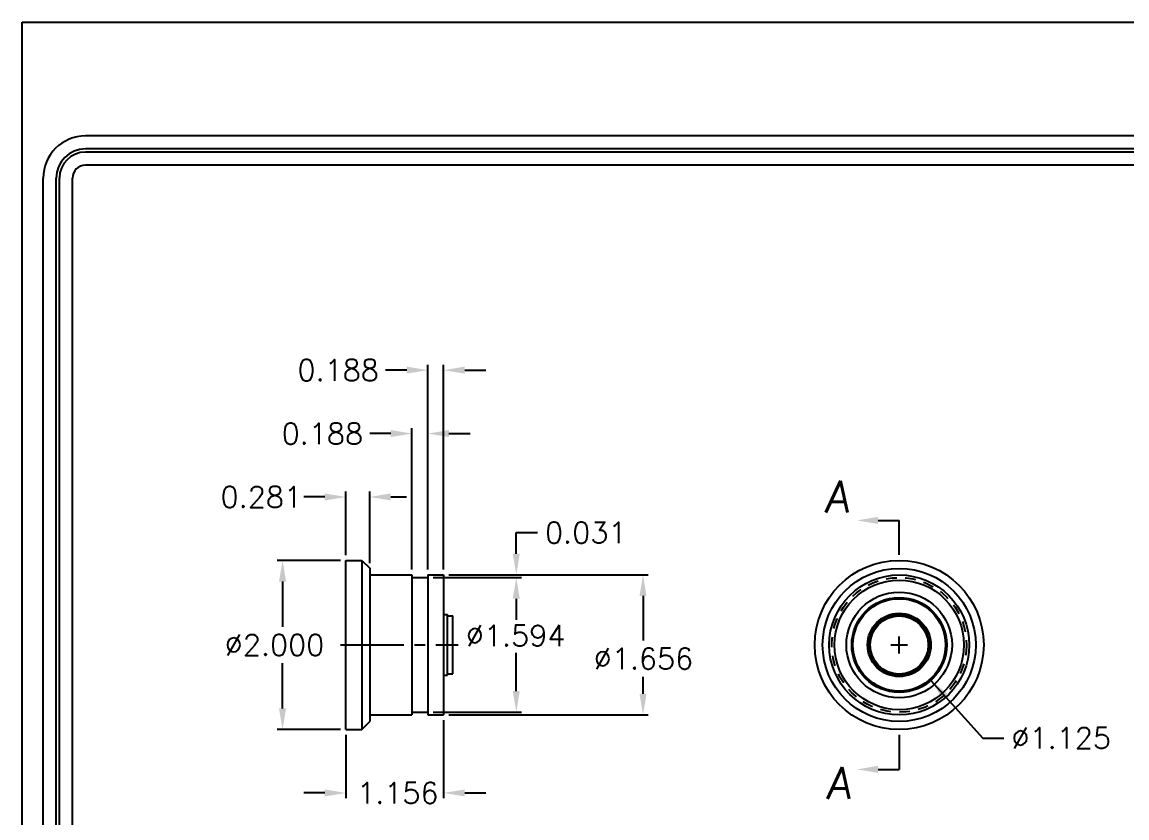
# Model space of a CAD drawing. Extents: x 0 to 22, y 0 to 17.
# Drawn here: x 0 to 13.07, y 7.59 to 17 of the extents above; entities that cross this region are included whole.
import ezdxf

# ---------------------------------------------------------------- set-up
doc = ezdxf.new("R2010")
doc.units = 0
doc.linetypes.add('CENTER2', pattern=[1.125, 0.75, -0.125, 0.125, -0.125])
doc.linetypes.add('HIDDEN2', pattern=[0.1875, 0.125, -0.0625])
doc.layers.get('0').update_dxf_attribs({"linetype": 'CONTINUOUS'})
for name, color, linetype in [('BODY_-_RESTRAINING_BOLT', 7, 'CONTINUOUS'), ('DIMENSIONS', 1, 'CONTINUOUS'), ('FORM', 5, 'CONTINUOUS')]:
    doc.layers.add(name, color=color, linetype=linetype)
doc.styles.get("Standard").update_dxf_attribs({"font": 'simplex.shx'})

msp = doc.modelspace()

# ---------------------------------------------------------------- linework, layer by layer
for p, q in [((0, 0), (0, 17)), ((0, 17), (22, 17))]:
    msp.add_line(p, q)
at = {"layer": 'BODY_-_RESTRAINING_BOLT'}
for p, q in [((3.832, 8.633), (3.832, 10.633)), ((3.832, 10.633), (4.019, 10.633)), ((4.019, 10.633), (4.019, 8.633)), ((4.019, 10.633), (4.113, 10.54)), ((4.113, 10.54), (4.113, 8.727)), ((4.113, 10.462), (4.613, 10.462)), ((4.613, 10.462), (4.613, 8.805)), ((4.801, 10.462), (4.801, 8.805)), ((4.801, 10.462), (4.988, 10.462)), ((4.988, 10.462), (4.988, 8.805)), ((4.613, 10.43), (4.801, 10.43)), ((4.988, 9.993), (5.035, 9.993)), ((5.035, 9.274), (5.035, 9.993)), ((5.035, 9.977), (5.098, 9.977)), ((5.098, 9.29), (5.098, 9.977)), ((10.379, 9.533), (10.379, 9.734)), ((10.279, 9.633), (10.479, 9.633)), ((5.035, 9.29), (5.098, 9.29)), ((4.988, 9.274), (5.035, 9.274)), ((4.113, 8.805), (4.613, 8.805)), ((4.613, 8.837), (4.801, 8.837)), ((4.801, 8.805), (4.988, 8.805)), ((3.832, 8.633), (4.019, 8.633)), ((4.019, 8.633), (4.113, 8.727))]:
    msp.add_line(p, q, dxfattribs=at)
at = {"layer": 'BODY_-_RESTRAINING_BOLT', "linetype": 'CENTER2'}
msp.add_line((3.769, 9.633), (5.16, 9.633), dxfattribs=at)
at = {"layer": 'BODY_-_RESTRAINING_BOLT'}
for radius in [1, 0.906, 0.828, 0.766, 0.625, 0.562, 0.547, 0.375, 0.359, 0.344]:
    msp.add_circle((10.379, 9.633), radius, dxfattribs=at)
at = {"layer": 'BODY_-_RESTRAINING_BOLT', "linetype": 'HIDDEN2'}
msp.add_circle((10.379, 9.633), 0.797, dxfattribs=at)
at = {"layer": 'DIMENSIONS'}
for p, q in [((4.801, 10.524), (4.801, 12.946)), ((4.988, 10.524), (4.988, 12.946)), ((4.551, 12.883), (4.301, 12.883)), ((5.238, 12.883), (5.488, 12.883)), ((4.613, 10.524), (4.613, 12.196)), ((4.801, 10.524), (4.801, 12.196)), ((4.363, 12.133), (4.113, 12.133)), ((5.051, 12.133), (5.301, 12.133)), ((3.582, 11.383), (3.332, 11.383)), ((3.832, 10.696), (3.832, 11.446)), ((4.113, 10.602), (4.113, 11.446)), ((4.363, 11.383), (4.547, 11.383)), ((10.129, 11.106), (10.379, 11.106)), ((10.379, 10.697), (10.379, 11.106)), ((5.848, 10.712), (5.848, 10.962)), ((5.848, 10.962), (6.098, 10.962)), ((3.769, 10.633), (3.019, 10.633)), ((5.051, 10.462), (7.41, 10.462)), ((5.051, 10.462), (5.91, 10.462)), ((3.082, 10.383), (3.082, 9.848)), ((4.863, 10.43), (5.91, 10.43)), ((4.863, 10.43), (5.91, 10.43)), ((7.348, 10.212), (7.348, 9.685)), ((5.848, 10.18), (5.848, 9.971)), ((5.848, 10.18), (5.848, 9.93)), ((3.082, 8.883), (3.082, 9.418)), ((5.848, 9.087), (5.848, 9.541)), ((7.348, 9.055), (7.348, 9.255)), ((10.754, 9.214), (11.367, 8.532)), ((4.863, 8.837), (5.91, 8.837)), ((5.051, 8.805), (7.41, 8.805)), ((3.769, 8.633), (3.019, 8.633)), ((4.988, 8.743), (4.988, 7.82)), ((3.832, 8.571), (3.832, 7.82)), ((10.379, 8.57), (10.379, 8.161)), ((11.367, 8.532), (11.617, 8.532)), ((10.129, 8.161), (10.379, 8.161)), ((3.582, 7.882), (3.332, 7.882)), ((5.238, 7.882), (5.488, 7.882))]:
    msp.add_line(p, q, dxfattribs=at)
for points in [[(4.551, 12.925), (4.551, 12.842), (4.801, 12.883)], [(5.238, 12.925), (5.238, 12.842), (4.988, 12.883)], [(4.363, 12.175), (4.363, 12.092), (4.613, 12.133)], [(5.051, 12.175), (5.051, 12.092), (4.801, 12.133)], [(3.582, 11.425), (3.582, 11.342), (3.832, 11.383)], [(4.363, 11.425), (4.363, 11.342), (4.113, 11.383)], [(10.129, 11.148), (10.129, 11.064), (9.879, 11.106)], [(3.04, 10.383), (3.124, 10.383), (3.082, 10.633)], [(5.806, 10.712), (5.889, 10.712), (5.848, 10.462)], [(7.306, 10.212), (7.389, 10.212), (7.348, 10.462)], [(5.806, 10.18), (5.889, 10.18), (5.848, 10.43)], [(5.806, 10.18), (5.889, 10.18), (5.848, 10.43)], [(10.952, 9.056), (10.89, 9), (10.754, 9.214)], [(5.806, 9.087), (5.889, 9.087), (5.848, 8.837)], [(7.306, 9.055), (7.389, 9.055), (7.348, 8.805)], [(3.04, 8.883), (3.124, 8.883), (3.082, 8.633)], [(10.129, 8.119), (10.129, 8.203), (9.879, 8.161)], [(3.582, 7.924), (3.582, 7.841), (3.832, 7.882)], [(5.238, 7.924), (5.238, 7.841), (4.988, 7.882)]]:
    msp.add_solid(points, dxfattribs=at)
at = {"layer": 'FORM'}
for p, q in [((21.25, 15.654), (0.75, 15.654)), ((21.25, 15.5), (0.75, 15.5)), ((21.25, 15.462), (0.75, 15.462)), ((21.25, 15.308), (0.75, 15.308)), ((0.25, 0.75), (0.25, 15.154)), ((0.404, 0.75), (0.404, 15.154)), ((0.442, 0.75), (0.442, 15.154)), ((0.596, 0.75), (0.596, 15.154))]:
    msp.add_line(p, q, dxfattribs=at)
for radius in [0.5, 0.346, 0.308, 0.154]:
    msp.add_arc((0.75, 15.154), radius, 90, 180, dxfattribs=at)

# ---------------------------------------------------------------- texts
at = {"layer": 'DIMENSIONS'}
for s, p in [('0.188', (3.258, 12.758)), ('0.188', (3.071, 12.008)), ('0.281', (2.349, 11.258)), ('0.031', (6.188, 10.837)), ('%%C1.594', (5.251, 9.618)), ('%%C2.000', (2.398, 9.508)), ('%%C1.656', (6.763, 9.345)), ('%%c1.125', (11.707, 8.407)), ('1.156', (3.964, 7.757))]:
    msp.add_text(s, height=0.25, dxfattribs=at).set_placement(p)
at = {"layer": 'DIMENSIONS', "oblique": 7}
for p in [(9.493, 11.199), (9.513, 7.811)]:
    msp.add_text('A', height=0.375, dxfattribs=at).set_placement(p)

doc.saveas('drawing.dxf')
